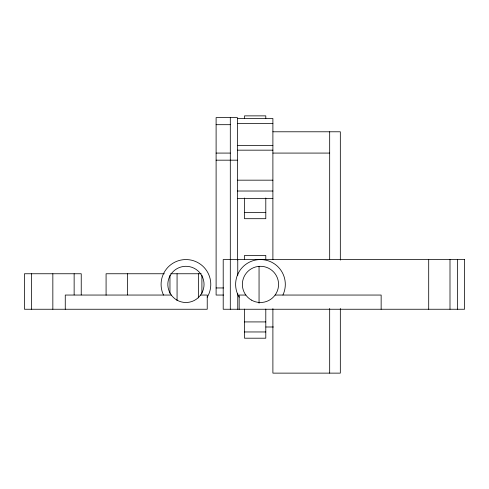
<?xml version="1.0" encoding="UTF-8"?>
<svg xmlns="http://www.w3.org/2000/svg" width="489" height="489" viewBox="0 0 489 489"><rect width="100%" height="100%" fill="white"/><g stroke="black" fill="none" stroke-linecap="round" stroke-linejoin="round"><path stroke-width="0.73" d="M237.403 118.509L272.893 118.509L272.893 259.683M237.403 123.534L272.893 123.534M216.107 124.689L230.301 124.689M272.893 131.785L340.326 131.785L340.326 260.099M237.403 145.588L272.893 145.588M237.403 150.166L272.893 150.166M216.107 153.081L230.301 153.081M272.893 153.081L329.678 153.081M216.107 160.178L237.403 160.178M237.403 180.172L272.893 180.172M237.403 191.022L272.893 191.022M237.403 198.571L272.893 198.571M244.5 212.452L265.796 212.452M164.316 273.754L106.082 273.754L106.082 295.197M170.679 273.754L201.199 273.754M216.107 287.954L223.577 287.954M171.303 295.05L65.263 295.05L65.263 309.25M200.576 295.05L207.232 295.05L207.232 309.25L24.45 309.25L24.45 273.754L81.235 273.754L81.235 294.898M223.577 295.05L216.107 295.05L216.107 117.592L237.403 117.592L237.403 260.001M245.833 295.05L239.176 295.05L239.176 309.25M275.111 295.05L381.145 295.05L381.145 309.25M244.5 321.921L265.796 321.921M265.9 326.994L273.43 326.994M244.5 331.958L265.796 331.958M457.453 259.555L457.453 309.25M449.996 259.555L449.996 309.25M428.7 259.555L428.7 309.25M340.326 308.486L340.326 373.131L272.893 373.131L272.893 308.657M329.678 131.785L329.678 259.683M329.678 308.486L329.678 373.131M265.796 118.546L265.796 115.869L244.5 115.869L244.5 118.546M265.796 198.002L265.796 218.693L244.5 218.693L244.5 198.002M265.796 259.201L265.796 255.454L244.5 255.454L244.5 259.201M265.796 309.06L265.796 338.199L244.5 338.199L244.5 309.06M259.054 266.334L259.054 303.223M237.758 259.555L237.758 275.368M237.758 293.437L237.758 309.25M230.301 117.592L230.301 309.25M201.908 275.264L201.908 293.388M198.363 273.754L198.363 297.917M177.067 273.754L177.067 300.185M169.964 275.264L169.964 293.388M127.378 273.754L127.378 294.898M74.139 273.754L74.139 294.898M52.843 273.754L52.843 309.25M31.547 273.754L31.547 309.25M239.176 297.202A24.847 24.847 0 0 1 259.249 259.586A24.847 24.847 0 0 1 282.917 295.05M163.491 295.05A24.847 24.847 0 0 1 187.159 259.586A24.847 24.847 0 0 1 207.232 297.202M464.55 259.555L223.204 259.555L223.204 309.25L464.55 309.25L464.55 259.555M251.419 300.081A18.099 18.099 0 0 0 278.571 284.402A18.099 18.099 0 0 0 251.419 268.724A18.099 18.099 0 0 0 251.419 300.081M176.89 300.081A18.099 18.099 0 0 0 204.041 284.402A18.099 18.099 0 0 0 176.89 268.724A18.099 18.099 0 0 0 176.89 300.081"/></g></svg>
